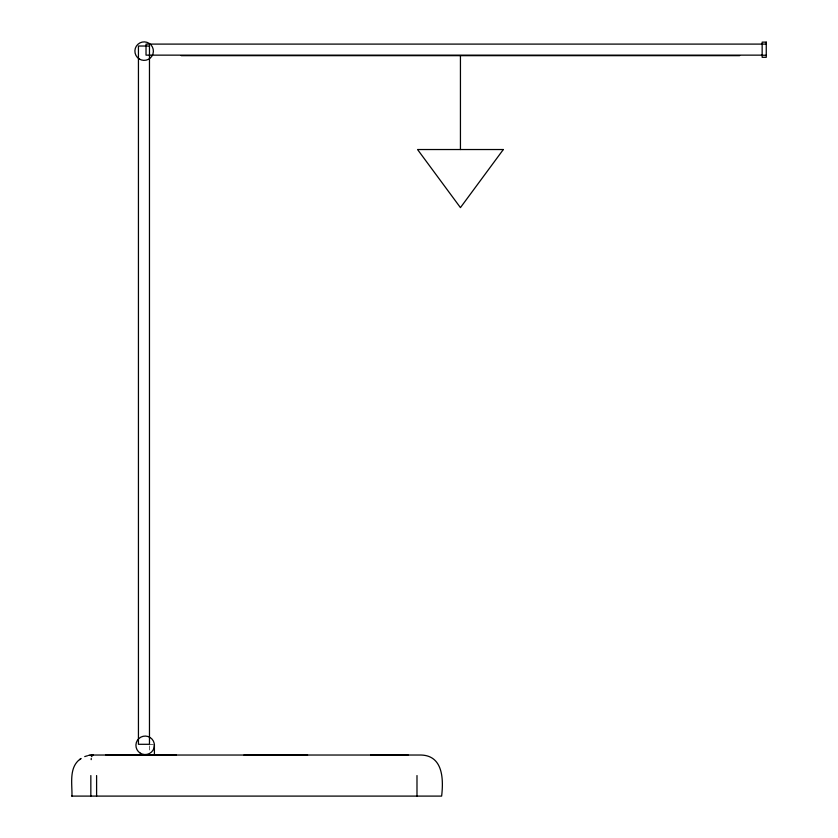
<?xml version="1.0" encoding="UTF-8"?>
<svg xmlns="http://www.w3.org/2000/svg" width="838" height="838" viewBox="0 0 838 838"><rect width="100%" height="100%" fill="white"/><g stroke="black" fill="none" stroke-linecap="round" stroke-linejoin="round"><path stroke-width="0.63" stroke-dasharray="4.19 3.14" d="M149.457 744.553L153.165 744.553M149.457 745.83L149.457 750.974"/><path stroke-width="1.26" d="M91.583 755.415L93.322 755.028M91.185 759.647L91.248 758.484M91.593 755.405L93.144 755.028M91.73 755.132L92.096 755.059M79.673 759.647L81.066 758.484C68.475 766.623 72.309 783.645 71.953 796.1M84.722 756.578L87.581 755.719M92.725 755.038L421.095 755.028C443.208 755.646 443.564 779.518 441.636 796.1L71.743 796.1M91.405 756.588L92.012 756.588M766.257 44.1L146.022 44.1L146.022 55.14L762.151 55.14M762.151 55.245L766.257 55.245M181.207 55.664L739.671 55.664M105.682 754.818L176.399 754.818M460.439 55.664L460.439 149.531M416.989 775.559L416.989 796.1M407.991 754.965L372.114 754.965M407.666 755.028L370.679 755.028M307.598 755.038L243.973 755.038M154.402 744.553L154.402 754.818M96.6 775.559L96.6 796.1M90.839 775.559L90.839 796.1M503.324 149.531L460.439 207.615L417.554 149.531L503.324 149.531M92.39 755.028L88.702 755.405L92.4 755.028M766.257 42.13L762.151 42.13L762.151 57.298L766.257 57.298L766.257 42.13M149.468 46.027L138.438 46.027L138.438 744.301L149.468 744.301L149.468 46.027M139.171 58.922A9.239 9.239 0 0 0 153.375 51.527A9.239 9.239 0 0 0 139.873 42.927A9.239 9.239 0 0 0 139.171 58.922M140.197 753.111A9.239 9.239 0 0 0 154.402 745.715A9.239 9.239 0 0 0 140.899 737.115A9.239 9.239 0 0 0 140.197 753.111"/></g></svg>
